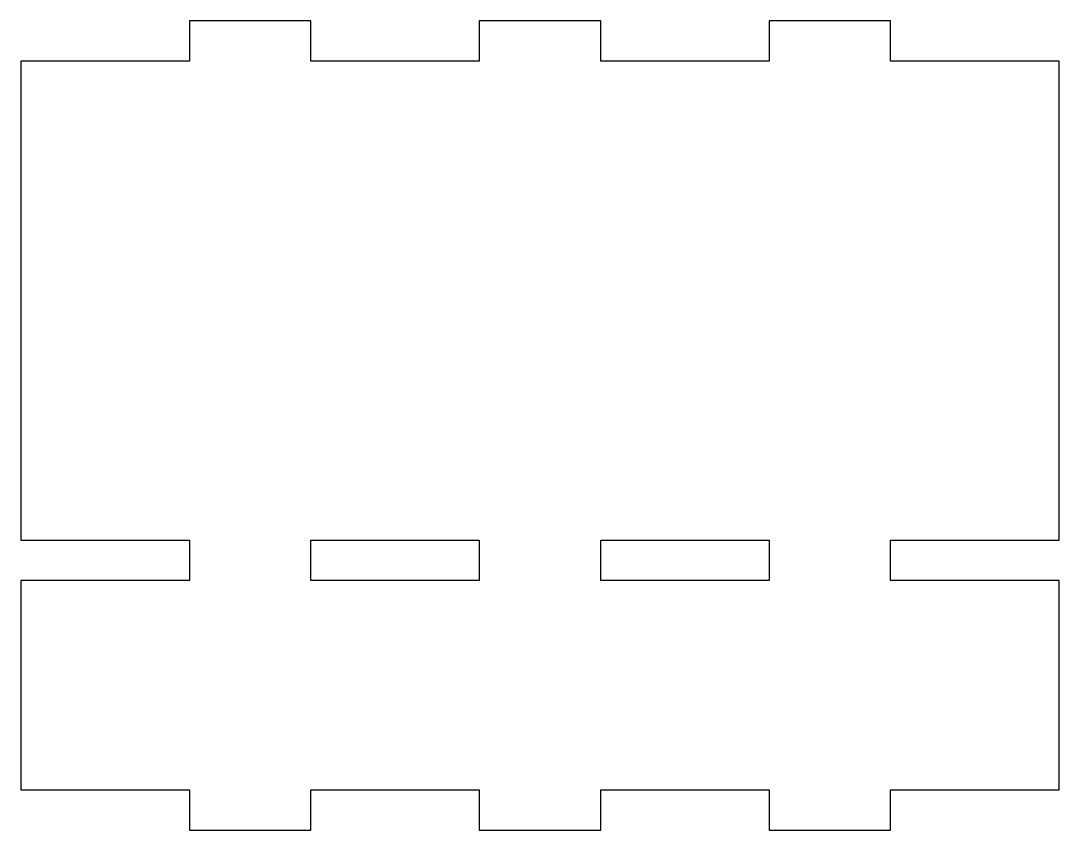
# Model space of a CAD drawing. Header units: millimetres. Extents: x -38.5 to 38.5, y -57 to 3.
import ezdxf

# ---------------------------------------------------------------- set-up
doc = ezdxf.new("R2010")
doc.units = ezdxf.units.MM
doc.layers.get('0').update_dxf_attribs({"linetype": 'CONTINUOUS'})

msp = doc.modelspace()

# ---------------------------------------------------------------- linework, layer by layer
for points in [[(26, -57), (26, -54), (38.5, -54), (38.5, -38.5), (26, -38.5), (26, -35.5), (38.5, -35.5), (38.5, 0), (26, 0), (26, 3), (17, 3), (17, 0), (4.5, 0), (4.5, 3), (-4.5, 3), (-4.5, 0), (-17, 0), (-17, 3), (-26, 3), (-26, 0), (-38.5, 0), (-38.5, -35.5), (-26, -35.5), (-26, -38.5), (-38.5, -38.5), (-38.5, -54), (-26, -54), (-26, -57), (-17, -57), (-17, -54), (-4.5, -54), (-4.5, -57), (4.5, -57), (4.5, -54), (17, -54), (17, -57)], [(-17, -35.5), (-4.5, -35.5), (-4.5, -38.5), (-17, -38.5)], [(4.5, -35.5), (17, -35.5), (17, -38.5), (4.5, -38.5)]]:
    msp.add_lwpolyline(points, close=True)

doc.saveas('drawing.dxf')
